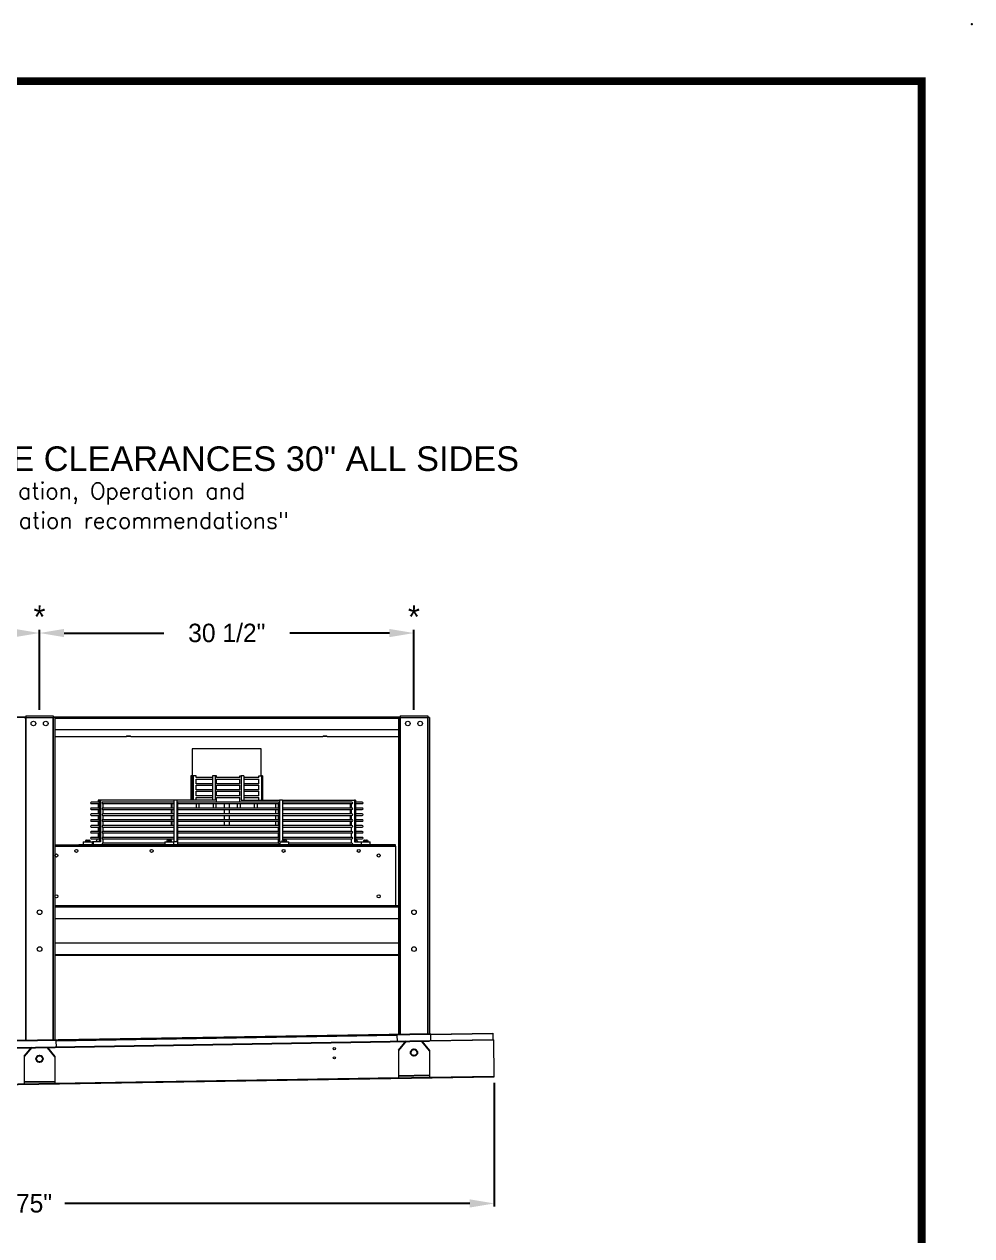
# Model space of a CAD drawing. Extents: x 6 to 271, y -23 to 146.
# Drawn here: x 193.9 to 271.1, y 47.7 to 146.4 of the extents above; entities that cross this region are included whole.
import ezdxf
from ezdxf.enums import TextEntityAlignment as Align

# ---------------------------------------------------------------- set-up
doc = ezdxf.new("R2010")
doc.units = 0
doc.header["$MEASUREMENT"] = 0
doc.layers.get('0').update_dxf_attribs({"linetype": 'CONTINUOUS'})
doc.layers.get('Defpoints').update_dxf_attribs({"linetype": 'CONTINUOUS'})
doc.styles.add('dimentions', font='ARIAL.TTF')
doc.styles.add('SIMPLEX', font='SIMPLEX')
doc.dimstyles.get("Standard").update_dxf_attribs({"dimtxt": 1.5, "dimasz": 2, "dimexe": 0.25, "dimexo": 0.5, "dimgap": 0.75, "dimtad": 0, "dimtih": 1, "dimtoh": 1, "dimdec": 4, "dimzin": 0, "dimdsep": 46, "dimlunit": 5, "dimtxsty": 'STANDARD', "dimcen": 0.125, "dimclrd": 1, "dimclre": 1, "dimclrt": 1, "dimadec": 0, "dimazin": 0, "dimtfac": 1, "dimtdec": 4, "dimtofl": 0, "dimtmove": 0, "dimatfit": 3, "dimfxl": 1, "dimfrac": 2, "dimtolj": 1, "dimtzin": 0, "dimarcsym": 0})

# ---------------------------------------------------------------- blocks, each defined once
blk = doc.blocks.new('*D20')
at = {"color": 7, "lineweight": -2}
for p, q in [((164.655, 90.563), (164.655, 97.054)), ((166.655, 96.804), (174.78, 96.804)), ((193.155, 96.804), (185.03, 96.804)), ((195.155, 90.563), (195.155, 97.054))]:
    blk.add_line(p, q, dxfattribs=at)
at = {"color": 7}
for points in [[(166.655, 97.137), (166.655, 96.471), (164.655, 96.804)], [(193.155, 97.137), (193.155, 96.471), (195.155, 96.804)]]:
    blk.add_solid(points, dxfattribs=at)
at = {"layer": 'Defpoints', "color": 0}
for p in [(195.155, 96.804), (164.655, 90.063), (195.155, 90.063)]:
    blk.add_point(p, dxfattribs=at)
at = {"color": 7, "insert": (179.905, 96.804), "char_height": 1.5, "attachment_point": 5}
blk.add_mtext('\\A1;30 1/2"', dxfattribs=at)
blk = doc.blocks.new('*D21')
at = {"color": 7, "lineweight": -2}
for p, q in [((195.155, 90.563), (195.155, 97.054)), ((197.155, 96.804), (205.28, 96.804)), ((223.655, 96.804), (215.53, 96.804)), ((225.655, 90.563), (225.655, 97.054))]:
    blk.add_line(p, q, dxfattribs=at)
at = {"color": 7}
for points in [[(197.155, 97.137), (197.155, 96.471), (195.155, 96.804)], [(223.655, 97.137), (223.655, 96.471), (225.655, 96.804)]]:
    blk.add_solid(points, dxfattribs=at)
at = {"layer": 'Defpoints', "color": 0}
for p in [(225.655, 96.804), (195.155, 90.063), (225.655, 90.063)]:
    blk.add_point(p, dxfattribs=at)
at = {"color": 7, "insert": (210.405, 96.804), "char_height": 1.5, "attachment_point": 5}
blk.add_mtext('\\A1;30 1/2"', dxfattribs=at)
blk = doc.blocks.new('*D22')
at = {"color": 7, "lineweight": -2}
for p, q in [((232.196, 60.169), (232.196, 50.098)), ((157.206, 58.94), (157.206, 50.098)), ((159.206, 50.348), (192.201, 50.348)), ((230.196, 50.348), (197.201, 50.348))]:
    blk.add_line(p, q, dxfattribs=at)
at = {"color": 7}
for points in [[(159.206, 50.681), (159.206, 50.015), (157.206, 50.348)], [(230.196, 50.681), (230.196, 50.015), (232.196, 50.348)]]:
    blk.add_solid(points, dxfattribs=at)
at = {"layer": 'Defpoints', "color": 0}
for p in [(232.196, 60.669), (157.206, 59.44), (157.206, 50.348)]:
    blk.add_point(p, dxfattribs=at)
at = {"color": 7, "insert": (194.701, 50.348), "char_height": 1.5, "attachment_point": 5}
blk.add_mtext('\\A1;75"', dxfattribs=at)

msp = doc.modelspace()

# ---------------------------------------------------------------- linework, layer by layer
at = {"color": 0, "linetype": 'Continuous', "lineweight": 15}
for p, q in [((165.76991, 89.97874), (194.04091, 89.97874)), ((193.90541, 89.92704), (194.03991, 89.92704)), ((194.03991, 89.92704), (194.03991, 63.60095)), ((194.04091, 89.92704), (194.03991, 89.92704)), ((194.04091, 90.06254), (194.04091, 89.92804)), ((194.04091, 90.06254), (196.26991, 90.06254)), ((194.04091, 89.92804), (196.26991, 89.92804)), ((194.04091, 89.92704), (194.04091, 89.92804)), ((194.04091, 89.92704), (196.26991, 89.92704)), ((194.04091, 63.60097), (194.04091, 89.92704)), ((196.26991, 90.06254), (196.26991, 89.92804)), ((196.26991, 89.97874), (224.54091, 89.97874)), ((196.26991, 89.92704), (196.26991, 89.92804)), ((196.27091, 89.92704), (196.26991, 89.92704)), ((196.26991, 63.63752), (196.26991, 89.92704)), ((196.40541, 89.92704), (196.27091, 89.92704)), ((196.27091, 89.92704), (196.27091, 63.63753)), ((196.40541, 89.92704), (196.40541, 63.63974)), ((196.40541, 89.87404), (224.40541, 89.87404)), ((224.40541, 89.92704), (224.40541, 64.09882)), ((224.40541, 89.92704), (224.53991, 89.92704)), ((224.53991, 89.92704), (224.53991, 64.10102)), ((224.54091, 89.92704), (224.53991, 89.92704)), ((224.54091, 90.06254), (224.54091, 89.92804)), ((224.54091, 90.06254), (226.76991, 90.06254)), ((224.54091, 89.92804), (226.76991, 89.92804)), ((224.54091, 89.92704), (224.54091, 89.92804)), ((224.54091, 89.92704), (226.76991, 89.92704)), ((224.54091, 64.10104), (224.54091, 89.92704)), ((226.76991, 90.06254), (226.76991, 89.92804)), ((226.76991, 89.92704), (226.76991, 89.92804)), ((226.77091, 89.92704), (226.76991, 89.92704)), ((226.76991, 64.13758), (226.76991, 89.92704)), ((226.90541, 89.92704), (226.77091, 89.92704)), ((226.77091, 89.92704), (226.77091, 64.1376)), ((226.90541, 89.92704), (226.90541, 64.1398)), ((196.40541, 88.94528), (224.40541, 88.94528)), ((196.40541, 88.38321), (202.21791, 88.38321)), ((202.59291, 88.38321), (218.21791, 88.38321)), ((218.59291, 88.38321), (224.40541, 88.38321)), ((211.4817, 87.37354), (207.59291, 87.37354)), ((213.21791, 87.37354), (211.4817, 87.37354)), ((207.48819, 85.18254), (207.48819, 83.18754)), ((207.58157, 85.18254), (207.48819, 85.18254)), ((207.67494, 85.18254), (207.58157, 85.18254)), ((207.58157, 85.18254), (207.58157, 83.18754)), ((207.67494, 85.18254), (207.67494, 83.18754)), ((207.90037, 85.18254), (207.67494, 85.18254)), ((207.90037, 85.03171), (207.90037, 85.18254)), ((209.23573, 85.03265), (207.90037, 85.03265)), ((207.90037, 84.53171), (207.90037, 84.91359)), ((207.90037, 84.91265), (209.23573, 84.91265)), ((209.46116, 85.18254), (209.23573, 85.18254)), ((209.23573, 85.18254), (209.23573, 83.18754)), ((209.46116, 85.18254), (209.46116, 83.18754)), ((209.55454, 85.18254), (209.46116, 85.18254)), ((209.55454, 85.03171), (209.55454, 85.18254)), ((211.4817, 85.03265), (209.55454, 85.03265)), ((209.55454, 84.53171), (209.55454, 84.91359)), ((209.55454, 84.91265), (211.4817, 84.91265)), ((211.4817, 85.03265), (211.4817, 85.18254)), ((211.4817, 85.18254), (211.57508, 85.18254)), ((211.4817, 84.53265), (211.4817, 84.91265)), ((211.57508, 85.18254), (211.57508, 83.18754)), ((211.8005, 85.18254), (211.57508, 85.18254)), ((211.8005, 85.18254), (211.8005, 83.18754)), ((213.00382, 85.03265), (211.8005, 85.03265)), ((211.8005, 84.91265), (213.00382, 84.91265)), ((213.00382, 85.03265), (213.00382, 85.18254)), ((213.00382, 85.18254), (213.22924, 85.18254)), ((213.00382, 84.53265), (213.00382, 84.91265)), ((213.22924, 85.18254), (213.22924, 83.18754)), ((213.32262, 85.18254), (213.22924, 85.18254)), ((213.32262, 85.18254), (213.32262, 83.18754)), ((209.23573, 84.53265), (207.90037, 84.53265)), ((207.90037, 84.03171), (207.90037, 84.41359)), ((207.90037, 84.41265), (209.23573, 84.41265)), ((209.23573, 84.03265), (207.90037, 84.03265)), ((207.90037, 83.53171), (207.90037, 83.91359)), ((207.90037, 83.91265), (209.23573, 83.91265)), ((211.4817, 84.53265), (209.55454, 84.53265)), ((209.55454, 84.03171), (209.55454, 84.41359)), ((209.55454, 84.41265), (211.4817, 84.41265)), ((211.4817, 84.03265), (209.55454, 84.03265)), ((209.55454, 83.53171), (209.55454, 83.91359)), ((209.55454, 83.91265), (211.4817, 83.91265)), ((211.4817, 84.03265), (211.4817, 84.41265)), ((211.4817, 83.53265), (211.4817, 83.91265)), ((213.00382, 84.53265), (211.8005, 84.53265)), ((211.8005, 84.41265), (213.00382, 84.41265)), ((213.00382, 84.03265), (211.8005, 84.03265)), ((211.8005, 83.91265), (213.00382, 83.91265)), ((213.00382, 84.03265), (213.00382, 84.41265)), ((213.00382, 83.53265), (213.00382, 83.91265)), ((200.01176, 83.03265), (199.36529, 83.03265)), ((199.36529, 82.91265), (200.01176, 82.91265)), ((199.91839, 83.18754), (199.91839, 83.03265)), ((200.01176, 83.18754), (199.91839, 83.18754)), ((199.91839, 82.91265), (199.91839, 82.55399)), ((200.10514, 83.18754), (200.01176, 83.18754)), ((200.01176, 83.18754), (200.01176, 79.80654)), ((200.10514, 83.18754), (200.10514, 79.80654)), ((206.10022, 83.18754), (200.10514, 83.18754)), ((200.30154, 82.91265), (206.10022, 82.91265)), ((206.10022, 83.03265), (200.3016, 83.03265)), ((200.33056, 82.55399), (200.33056, 82.91265)), ((205.87479, 82.91265), (205.87479, 82.55399)), ((205.96817, 82.55399), (205.96817, 82.91265)), ((206.32564, 83.18754), (206.10022, 83.18754)), ((206.10022, 83.18754), (206.10022, 79.80654)), ((206.32564, 83.18754), (206.32564, 79.80654)), ((209.46116, 83.18754), (206.32564, 83.18754)), ((206.40699, 82.91265), (214.63028, 82.91265)), ((214.63028, 83.03265), (206.40713, 83.03265)), ((206.41902, 82.55399), (206.41902, 82.91265)), ((209.23573, 83.53265), (207.90037, 83.53265)), ((207.90037, 83.18754), (207.90037, 83.41359)), ((207.90037, 83.41265), (209.23573, 83.41265)), ((211.4817, 83.53265), (209.55454, 83.53265)), ((209.55454, 83.03265), (209.55454, 83.41359)), ((209.55454, 83.41265), (211.4817, 83.41265)), ((211.4817, 83.03265), (211.4817, 83.41265)), ((211.57508, 83.18754), (214.71059, 83.18754)), ((213.00382, 83.53265), (211.8005, 83.53265)), ((211.8005, 83.41265), (213.00382, 83.41265)), ((213.00382, 83.18754), (213.00382, 83.41265)), ((214.39179, 82.55399), (214.39179, 82.91265)), ((214.61722, 82.55399), (214.61722, 82.91265)), ((214.71059, 83.18754), (214.71059, 79.80654)), ((214.93602, 83.18754), (214.71059, 83.18754)), ((214.93602, 83.18754), (214.93602, 79.91463)), ((214.93602, 83.18754), (220.79905, 83.18754)), ((220.60514, 83.03265), (214.93602, 83.03265)), ((214.93602, 82.91265), (220.60514, 82.91265)), ((220.48025, 82.55399), (220.48025, 82.91265)), ((220.57362, 82.55399), (220.57362, 82.91265)), ((220.79905, 83.18754), (220.79905, 79.80654)), ((220.89243, 83.18754), (220.79905, 83.18754)), ((220.89243, 83.18754), (220.89243, 79.80654)), ((221.44552, 83.03265), (220.89243, 83.03265)), ((220.89243, 82.91265), (221.44552, 82.91265)), ((200.01176, 82.55399), (199.36529, 82.55399)), ((199.36529, 82.43399), (200.01176, 82.43399)), ((200.01176, 82.07532), (199.36529, 82.07532)), ((199.36529, 81.95532), (200.01176, 81.95532)), ((199.91839, 82.43399), (199.91839, 82.07532)), ((199.91839, 81.95532), (199.91839, 81.59665)), ((200.30154, 82.43399), (206.10022, 82.43399)), ((200.30154, 81.95532), (206.10022, 81.95532)), ((206.10022, 82.55399), (200.3016, 82.55399)), ((206.10022, 82.07532), (200.30161, 82.07532)), ((200.33056, 82.07532), (200.33056, 82.43399)), ((200.33056, 81.59665), (200.33056, 81.95532)), ((205.87479, 82.43399), (205.87479, 82.07532)), ((205.87479, 81.95532), (205.87479, 81.59665)), ((205.96817, 82.07532), (205.96817, 82.43399)), ((205.96817, 81.59665), (205.96817, 81.95532)), ((206.40699, 82.43399), (214.63028, 82.43399)), ((206.40699, 81.95532), (214.63028, 81.95532)), ((214.63028, 82.55399), (206.40713, 82.55399)), ((214.63028, 82.07532), (206.40713, 82.07532)), ((206.41902, 82.07532), (206.41902, 82.43399)), ((206.41902, 81.59665), (206.41902, 81.95532)), ((214.39179, 82.07532), (214.39179, 82.43399)), ((214.39179, 81.59665), (214.39179, 81.95532)), ((214.61722, 82.07532), (214.61722, 82.43399)), ((214.61722, 81.59665), (214.61722, 81.95532)), ((220.60514, 82.55399), (214.93602, 82.55399)), ((214.93602, 82.43399), (220.60514, 82.43399)), ((220.60514, 82.07532), (214.93602, 82.07532)), ((214.93602, 81.95532), (220.60514, 81.95532)), ((220.48025, 82.07532), (220.48025, 82.43399)), ((220.48025, 81.59665), (220.48025, 81.95532)), ((220.57362, 82.07532), (220.57362, 82.43399)), ((220.57362, 81.59665), (220.57362, 81.95532)), ((221.44552, 82.55399), (220.89243, 82.55399)), ((220.89243, 82.43399), (221.44552, 82.43399)), ((221.44552, 82.07532), (220.89243, 82.07532)), ((220.89243, 81.95532), (221.44552, 81.95532)), ((200.01176, 81.59665), (199.36529, 81.59665)), ((199.36529, 81.47665), (200.01176, 81.47665)), ((200.01176, 81.11799), (199.36529, 81.11799)), ((199.36529, 80.99799), (200.01176, 80.99799)), ((199.91839, 81.47665), (199.91839, 81.11799)), ((199.91839, 80.99799), (199.91839, 80.63932)), ((200.30154, 81.47665), (206.10022, 81.47665)), ((200.30154, 80.99799), (206.10022, 80.99799)), ((206.10022, 81.59665), (200.30161, 81.59665)), ((206.10022, 81.11799), (200.30161, 81.11799)), ((200.33056, 81.11799), (200.33056, 81.47665)), ((200.33056, 80.63932), (200.33056, 80.99799)), ((205.87479, 81.47665), (205.87479, 81.11799)), ((205.96817, 81.11799), (205.96817, 81.47665)), ((206.40699, 81.47665), (214.63028, 81.47665)), ((206.40699, 80.99799), (214.63028, 80.99799)), ((214.63028, 81.59665), (206.40713, 81.59665)), ((214.63028, 81.11799), (206.40713, 81.11799)), ((206.41902, 81.11799), (206.41902, 81.47665)), ((206.41902, 80.63932), (206.41902, 80.99799)), ((214.39179, 81.11799), (214.39179, 81.47665)), ((214.61722, 81.11799), (214.61722, 81.47665)), ((214.61722, 80.63932), (214.61722, 80.99799)), ((220.60514, 81.59665), (214.93602, 81.59665)), ((214.93602, 81.47665), (220.60514, 81.47665)), ((220.60514, 81.11799), (214.93602, 81.11799)), ((214.93602, 80.99799), (220.60514, 80.99799)), ((220.48025, 81.11799), (220.48025, 81.47665)), ((220.57362, 81.11799), (220.57362, 81.47665)), ((220.57362, 80.63932), (220.57362, 80.99799)), ((221.44552, 81.59665), (220.89243, 81.59665)), ((220.89243, 81.47665), (221.44552, 81.47665)), ((221.44552, 81.11799), (220.89243, 81.11799)), ((220.89243, 80.99799), (221.44552, 80.99799)), ((198.99313, 79.93154), (198.99328, 79.93154)), ((198.99601, 79.93154), (198.99328, 79.93154)), ((198.99601, 79.93154), (199.00652, 79.93154)), ((199.0172, 79.93154), (199.00652, 79.93154)), ((199.0172, 79.93154), (199.09324, 79.93154)), ((199.10479, 79.93154), (199.09324, 79.93154)), ((199.11107, 79.93154), (199.10479, 79.93154)), ((199.11107, 79.93154), (199.13644, 79.93154)), ((199.15098, 79.93154), (199.13644, 79.93154)), ((199.15098, 79.93154), (199.18263, 79.93154)), ((200.01176, 80.63932), (199.36529, 80.63932)), ((199.36529, 80.51932), (200.01176, 80.51932)), ((200.01176, 80.16066), (199.36529, 80.16066)), ((199.36529, 80.04066), (200.01176, 80.04066)), ((199.91839, 80.51932), (199.91839, 80.16066)), ((200.30154, 80.51932), (206.10022, 80.51932)), ((200.30154, 80.04066), (206.10022, 80.04066)), ((206.10022, 80.63932), (200.3016, 80.63932)), ((206.10022, 80.16066), (200.3016, 80.16066)), ((200.33056, 80.16066), (200.33056, 80.51932)), ((200.33056, 79.68199), (200.33056, 80.04066)), ((205.62278, 79.93154), (205.65443, 79.93154)), ((205.66897, 79.93154), (205.65443, 79.93154)), ((205.66897, 79.93154), (205.69434, 79.93154)), ((205.70062, 79.93154), (205.69434, 79.93154)), ((205.71217, 79.93154), (205.70062, 79.93154)), ((205.71217, 79.93154), (205.78821, 79.93154)), ((205.79889, 79.93154), (205.78821, 79.93154)), ((205.79889, 79.93154), (205.8094, 79.93154)), ((205.81213, 79.93154), (205.8094, 79.93154)), ((205.81213, 79.93154), (205.81228, 79.93154)), ((206.40699, 80.51932), (214.63028, 80.51932)), ((206.40699, 80.04066), (214.63028, 80.04066)), ((214.63028, 80.63932), (206.40713, 80.63932)), ((214.63028, 80.16066), (206.40713, 80.16066)), ((206.41902, 80.16066), (206.41902, 80.51932)), ((206.41902, 79.68199), (206.41902, 80.04066)), ((214.61722, 80.16066), (214.61722, 80.51932)), ((214.61722, 79.68199), (214.61722, 80.04066)), ((220.60514, 80.63932), (214.93602, 80.63932)), ((214.93602, 80.51932), (220.60514, 80.51932)), ((220.60514, 80.16066), (214.93602, 80.16066)), ((214.93602, 80.04066), (220.60514, 80.04066)), ((214.99853, 79.93154), (214.99868, 79.93154)), ((215.00141, 79.93154), (214.99868, 79.93154)), ((215.00141, 79.93154), (215.01192, 79.93154)), ((215.0226, 79.93154), (215.01192, 79.93154)), ((215.0226, 79.93154), (215.09864, 79.93154)), ((215.11019, 79.93154), (215.09864, 79.93154)), ((215.11647, 79.93154), (215.11019, 79.93154)), ((215.11647, 79.93154), (215.14184, 79.93154)), ((215.15638, 79.93154), (215.14184, 79.93154)), ((215.15638, 79.93154), (215.18803, 79.93154)), ((220.57362, 80.16066), (220.57362, 80.51932)), ((220.57362, 79.68199), (220.57362, 80.04066)), ((221.44552, 80.63932), (220.89243, 80.63932)), ((220.89243, 80.51932), (221.44552, 80.51932)), ((221.44552, 80.16066), (220.89243, 80.16066)), ((220.89243, 80.04066), (221.44552, 80.04066)), ((221.62818, 79.93154), (221.65983, 79.93154)), ((221.67437, 79.93154), (221.65983, 79.93154)), ((221.67437, 79.93154), (221.69974, 79.93154)), ((221.70602, 79.93154), (221.69974, 79.93154)), ((221.71757, 79.93154), (221.70602, 79.93154)), ((221.71757, 79.93154), (221.79361, 79.93154)), ((221.80429, 79.93154), (221.79361, 79.93154)), ((221.80429, 79.93154), (221.8148, 79.93154)), ((221.81753, 79.93154), (221.8148, 79.93154)), ((221.81753, 79.93154), (221.81768, 79.93154)), ((196.40541, 79.56254), (198.35441, 79.56254)), ((196.40541, 79.51154), (198.35441, 79.51154)), ((196.40541, 79.43754), (224.15541, 79.43754)), ((198.35441, 79.56254), (198.35441, 79.51154)), ((198.35441, 79.51154), (198.35441, 79.43754)), ((198.35541, 79.51154), (198.35541, 79.43754)), ((198.40541, 79.51154), (198.35541, 79.51154)), ((198.40541, 79.51374), (198.40541, 79.43754)), ((198.45321, 79.51374), (198.40541, 79.51374)), ((198.45321, 79.51374), (198.45321, 79.43754)), ((222.35661, 79.56254), (198.45421, 79.56254)), ((198.45421, 79.56254), (198.45421, 79.51374)), ((222.35661, 79.51374), (198.45421, 79.51374)), ((198.45421, 79.51374), (198.45421, 79.43754)), ((198.71888, 79.80654), (198.74697, 79.80654)), ((198.74697, 79.80654), (199.45688, 79.80654)), ((199.30663, 79.80754), (198.86913, 79.80754)), ((199.52217, 79.80654), (199.45688, 79.80654)), ((199.52217, 79.80654), (199.52217, 79.56254)), ((200.10514, 79.80654), (199.52217, 79.80654)), ((205.34853, 79.68199), (200.30161, 79.68199)), ((205.34853, 79.80654), (205.37662, 79.80654)), ((205.37662, 79.80654), (206.08653, 79.80654)), ((205.93628, 79.80754), (205.49878, 79.80754)), ((206.32564, 79.80654), (206.08653, 79.80654)), ((214.63028, 79.68199), (206.40713, 79.68199)), ((214.71059, 79.80654), (214.72428, 79.80654)), ((214.72428, 79.80654), (214.75237, 79.80654)), ((214.75237, 79.80654), (215.46228, 79.80654)), ((214.89118, 79.80754), (214.87453, 79.80754)), ((215.31203, 79.80754), (214.89118, 79.80754)), ((220.60514, 79.68199), (215.46228, 79.68199)), ((220.79905, 79.80654), (221.35393, 79.80654)), ((221.35393, 79.80654), (221.38202, 79.80654)), ((221.38202, 79.80654), (222.09193, 79.80654)), ((221.63922, 79.80754), (221.50418, 79.80754)), ((221.94168, 79.80754), (221.63922, 79.80754)), ((222.35661, 79.56254), (222.35661, 79.51374)), ((222.35661, 79.51374), (222.35661, 79.43754)), ((222.35761, 79.51374), (222.40541, 79.51374)), ((222.35761, 79.43754), (222.35761, 79.51374)), ((222.40541, 79.43754), (222.40541, 79.51374)), ((222.45541, 79.51154), (222.40541, 79.51154)), ((222.45541, 79.51154), (222.45541, 79.43754)), ((222.45641, 79.51154), (222.45641, 79.56254)), ((224.10441, 79.56254), (222.45641, 79.56254)), ((222.45641, 79.43754), (222.45641, 79.51154)), ((224.10341, 79.51154), (222.45641, 79.51154)), ((224.10341, 79.51154), (224.02941, 79.43754)), ((224.03141, 79.43754), (224.10441, 79.51054)), ((224.10441, 79.51254), (224.10441, 79.56254)), ((224.10441, 79.51054), (224.10441, 79.43754)), ((224.15541, 79.51154), (224.10541, 79.51154)), ((224.15541, 79.43754), (224.15541, 79.51154)), ((224.15541, 79.43754), (224.15541, 74.61354)), ((196.40541, 74.61354), (224.15541, 74.61354)), ((196.40541, 74.61254), (224.15541, 74.61254)), ((196.40541, 74.56254), (224.40541, 74.56254)), ((196.40541, 74.49904), (224.40541, 74.49904)), ((224.15541, 74.61354), (224.15541, 74.61254)), ((224.15541, 74.61254), (224.15541, 74.56254)), ((224.15641, 74.61254), (224.15641, 74.56254)), ((224.15641, 74.61254), (224.40541, 74.61254)), ((196.40541, 73.56254), (224.40541, 73.56254)), ((196.40541, 71.56254), (224.40541, 71.56254)), ((196.40541, 70.62604), (224.40541, 70.62604)), ((196.40541, 70.56254), (224.40541, 70.56254)), ((227.0129, 64.14157), (232.07472, 64.22456)), ((227.0129, 64.14157), (227.01362, 64.09738)), ((227.01362, 64.09738), (232.07544, 64.18037)), ((232.07472, 64.22456), (232.07544, 64.18037)), ((232.07544, 64.18037), (232.08383, 63.66871)), ((196.40541, 63.08303), (224.40541, 63.54211)), ((196.517, 63.64157), (224.26327, 64.09649)), ((196.517, 63.64157), (196.51772, 63.59738)), ((196.51772, 63.59738), (224.26399, 64.0523)), ((196.52611, 63.08572), (196.51772, 63.59738)), ((224.27238, 63.54063), (196.52611, 63.08572)), ((224.26399, 64.0523), (224.26327, 64.09649)), ((224.26399, 64.0523), (224.27238, 63.54063)), ((226.90541, 63.5831), (232.14633, 63.66903)), ((227.02201, 63.58572), (227.01362, 64.09738)), ((232.08383, 63.66871), (227.02201, 63.58572)), ((232.19468, 60.72042), (232.14633, 63.66903)), ((193.90541, 62.3063), (193.90541, 60.09264)), ((196.40541, 62.3063), (196.40541, 60.13363)), ((224.40541, 62.80637), (224.40541, 60.59271)), ((226.90541, 62.80637), (226.90541, 60.6337)), ((157.20476, 59.49091), (232.19468, 60.72042)), ((157.25659, 59.44076), (232.19552, 60.66943)), ((196.40541, 60.13363), (224.40541, 60.59271)), ((196.40541, 60.08263), (224.40541, 60.54171)), ((226.90541, 60.6337), (232.19468, 60.72042)), ((226.90541, 60.58269), (232.14452, 60.66859)), ((232.14452, 60.66859), (232.19552, 60.66943))]:
    msp.add_line(p, q, dxfattribs=at)
at = {"color": 0}
for p, q in [((227.0129, 64.14157), (163.27147, 63.09649)), ((163.28059, 62.53993), (226.90541, 63.5831)), ((225.01595, 63.55212), (224.40541, 62.80637)), ((226.29486, 63.55212), (226.90541, 62.80637)), ((194.51595, 63.05205), (193.90541, 62.3063)), ((195.79486, 63.05205), (196.40541, 62.3063)), ((196.40541, 60.25863), (193.90541, 60.21764)), ((226.90541, 60.7587), (224.40541, 60.71771)), ((224.40541, 60.59271), (224.40541, 60.54171)), ((193.90541, 60.09264), (193.90541, 60.04164))]:
    msp.add_line(p, q, dxfattribs=at)
at = {"color": 0, "const_width": 0.63999}
msp.add_lwpolyline([(11.00839, -18.24898), (267.00583, -18.24898), (267.00583, 141.74942), (11.00839, 141.74942), (11.00839, -18.24898)], dxfattribs=at)
at = {"color": 0, "linetype": 'Continuous', "lineweight": 15, "flags": 128}
for points in [[(202.21791, 88.38321), (202.2255, 88.38926), (202.24767, 88.39483), (202.28262, 88.39945), (202.32752, 88.40276), (202.37872, 88.40448), (202.43209, 88.40448), (202.4833, 88.40276), (202.52819, 88.39945), (202.56314, 88.39483), (202.58531, 88.38926), (202.59291, 88.38321)], [(202.59291, 88.38321), (202.58524, 88.38926), (202.56304, 88.39481), (202.52809, 88.39943), (202.48322, 88.40273), (202.43206, 88.40445), (202.37875, 88.40445), (202.32759, 88.40273), (202.28272, 88.39943), (202.24777, 88.39481), (202.22557, 88.38926), (202.21791, 88.38321)], [(218.21791, 88.38321), (218.2255, 88.38926), (218.24767, 88.39483), (218.28262, 88.39945), (218.32752, 88.40276), (218.37872, 88.40448), (218.43209, 88.40448), (218.4833, 88.40276), (218.52819, 88.39945), (218.56314, 88.39483), (218.58531, 88.38926), (218.59291, 88.38321)], [(218.59291, 88.38321), (218.58524, 88.38926), (218.56304, 88.39481), (218.52809, 88.39943), (218.48322, 88.40273), (218.43206, 88.40445), (218.37875, 88.40445), (218.32759, 88.40273), (218.28272, 88.39943), (218.24777, 88.39481), (218.22557, 88.38926), (218.21791, 88.38321)], [(214.63028, 83.03265), (214.63033, 83.03265), (214.63961, 83.02747), (214.64729, 83.01295), (214.65207, 82.99155), (214.65313, 82.96692), (214.6503, 82.94327), (214.64405, 82.92464), (214.63545, 82.91419), (214.63028, 82.91265)], [(214.63028, 82.55399), (214.63453, 82.55295), (214.64289, 82.54411), (214.64931, 82.52753), (214.65279, 82.50578), (214.65279, 82.4822), (214.64931, 82.46044), (214.64289, 82.44386), (214.63453, 82.43502), (214.63028, 82.43399)], [(214.63028, 82.07532), (214.63453, 82.07428), (214.64289, 82.06545), (214.64931, 82.04887), (214.65279, 82.02711), (214.65279, 82.00353), (214.64931, 81.98177), (214.64289, 81.96519), (214.63453, 81.95636), (214.63028, 81.95532)], [(214.63028, 81.59665), (214.63453, 81.59562), (214.64289, 81.58678), (214.64931, 81.5702), (214.65279, 81.54844), (214.65279, 81.52486), (214.64931, 81.50311), (214.64289, 81.48653), (214.63453, 81.47769), (214.63028, 81.47665)], [(214.63028, 81.11799), (214.63453, 81.11695), (214.64289, 81.10811), (214.64931, 81.09154), (214.65279, 81.06978), (214.65279, 81.0462), (214.64931, 81.02444), (214.64289, 81.00786), (214.63453, 80.99903), (214.63028, 80.99799)], [(200.01176, 80.30545), (199.97321, 80.18921), (199.96124, 80.16066)], [(214.63028, 80.63932), (214.63453, 80.63828), (214.64289, 80.62945), (214.64931, 80.61287), (214.65279, 80.59111), (214.65279, 80.56753), (214.64931, 80.54577), (214.64289, 80.5292), (214.63453, 80.52036), (214.63028, 80.51932)], [(214.63028, 80.16066), (214.63453, 80.15962), (214.64289, 80.15078), (214.64931, 80.13421), (214.65279, 80.11245), (214.65279, 80.08887), (214.64931, 80.06711), (214.64289, 80.05053), (214.63453, 80.0417), (214.63028, 80.04066)], [(214.63028, 79.68199), (214.63479, 79.68082), (214.64322, 79.67154), (214.6496, 79.65439), (214.65291, 79.63209), (214.65262, 79.60819), (214.65122, 79.59741)], [(196.52611, 63.08572), (196.52611, 63.08564), (196.52611, 63.08556), (196.52612, 63.08548), (196.52612, 63.08539), (196.52612, 63.0853), (196.52612, 63.0852), (196.52612, 63.08511), (196.52612, 63.08501)], [(232.19552, 60.66943), (232.1955, 60.67041), (232.19545, 60.67331), (232.19538, 60.67802), (232.19527, 60.68436), (232.19515, 60.69209), (232.195, 60.70091), (232.19484, 60.71047), (232.19468, 60.72042)]]:
    msp.add_lwpolyline(points, dxfattribs=at)
at = {"color": 0, "linetype": 'Continuous', "lineweight": 15}
for centre, radius in [((194.65541, 89.43754), 0.1875), ((195.65541, 89.43754), 0.1875), ((225.15541, 89.43754), 0.1875), ((226.15541, 89.43754), 0.1875), ((198.15541, 79.06254), 0.125), ((204.28041, 79.06254), 0.125), ((215.03041, 79.06254), 0.125), ((221.15541, 79.06254), 0.125), ((196.53041, 78.68754), 0.125), ((222.78041, 78.68754), 0.125), ((196.53041, 75.36354), 0.125), ((222.78041, 75.36354), 0.125), ((195.15541, 74.06254), 0.1875), ((225.65541, 74.06254), 0.1875), ((195.15541, 71.06254), 0.1875), ((225.65541, 71.06254), 0.1875), ((219.15628, 62.95598), 0.09375), ((219.16857, 62.20608), 0.09375)]:
    msp.add_circle(centre, radius, dxfattribs=at)
at = {"color": 0}
for centre in [(195.15541, 62.13062), (225.65541, 62.63069)]:
    msp.add_circle(centre, 0.26853, dxfattribs=at)
at = {"color": 0, "linetype": 'Continuous', "lineweight": 15}
for centre, radius, start, end in [((207.59291, 84.97265), 0.06, 100.8922831, 259.1077169), ((207.59291, 84.47265), 0.06, 100.8922831, 259.1077169), ((207.59291, 83.97265), 0.06, 100.8922831, 259.1077169), ((199.36529, 82.97265), 0.06, 90, 270), ((207.59291, 83.47265), 0.06, 100.8922831, 259.1077169), ((220.60197, 82.97265), 0.06008, 273.0272303, 86.9727697), ((221.44552, 82.97265), 0.06, 270, 90), ((199.36529, 82.49399), 0.06, 90, 270), ((199.36529, 82.01532), 0.06, 90, 270), ((220.60185, 82.49399), 0.06009, 273.1453971, 86.8546029), ((220.60185, 82.01532), 0.06009, 273.143836, 86.856164), ((221.44552, 82.49399), 0.06, 270, 90), ((221.44552, 82.01532), 0.06, 270, 90), ((199.36529, 81.53665), 0.06, 90, 270), ((199.36529, 81.05799), 0.06, 90, 270), ((220.60185, 81.53665), 0.06009, 273.1453971, 86.8546029), ((220.60185, 81.05799), 0.06009, 273.143836, 86.856164), ((221.44552, 81.53665), 0.06, 270, 90), ((221.44552, 81.05799), 0.06, 270, 90), ((198.99313, 79.80754), 0.124, 90, 180), ((199.18263, 79.80754), 0.124, 0, 90), ((199.36529, 80.57932), 0.06, 90, 270), ((199.36529, 80.10066), 0.06, 90, 270), ((199.04511, 80.56154), 1, 310.9746302, 328.6087893), ((205.62278, 79.80754), 0.124, 90, 180), ((205.81228, 79.80754), 0.124, 0, 90), ((214.99853, 79.80754), 0.124, 90, 180), ((215.18803, 79.80754), 0.124, 0, 90), ((220.60185, 80.57932), 0.06009, 273.1453971, 86.8546029), ((220.60185, 80.10066), 0.06009, 273.1453971, 86.8546029), ((221.76571, 80.56154), 1, 211.3912107, 229.0253698), ((221.44552, 80.57932), 0.06, 270, 90), ((221.44552, 80.10066), 0.06, 270, 90), ((221.62818, 79.80754), 0.124, 90, 180), ((221.81768, 79.80754), 0.124, 0, 90), ((198.35441, 79.51154), 0.051, 0, 90), ((198.35441, 79.51154), 0.001, 0, 90), ((198.45421, 79.51374), 0.0488, 90, 180), ((198.45421, 79.51374), 0.001, 90, 180), ((220.60166, 79.6225), 0.05959, 335.1033449, 86.6444624), ((222.35661, 79.51374), 0.0488, 360, 90), ((222.35661, 79.51374), 0.001, 0, 90), ((222.45641, 79.51154), 0.051, 90, 180), ((222.45641, 79.51154), 0.001, 90, 180), ((224.10441, 79.51154), 0.051, 0, 90), ((224.10441, 79.51154), 0.001, 0, 90), ((224.15641, 74.61354), 0.001, 180, 270), ((224.39839, 63.54237), 0.12602, 180.7901507, 181.1116093), ((227.14812, 63.58746), 0.12612, 180.7902753, 181.1114847), ((232.17968, 63.66995), 0.09586, 180.7395844, 181.1621756)]:
    msp.add_arc(centre, radius, start, end, dxfattribs=at)
for points in [[(194.04091, 89.93754), (165.76991, 89.93754)], [(224.54091, 89.93754), (196.26991, 89.93754)], [(196.40541, 88.38279), (202.21791, 88.38279)], [(202.59291, 88.38279), (218.21791, 88.38279)], [(218.59291, 88.38279), (224.40541, 88.38279)], [(207.59291, 87.37354), (207.59291, 85.18254)], [(213.21791, 85.18254), (213.21791, 87.37354)], [(207.91527, 82.91265), (207.91527, 82.55399)], [(208.16527, 82.55399), (208.16527, 82.91265)], [(209.30074, 82.91265), (209.30074, 82.55399)], [(209.55074, 82.55399), (209.55074, 82.91265)], [(210.17891, 82.91265), (210.17891, 82.55399)], [(210.63191, 82.55399), (210.63191, 82.91265)], [(211.26008, 82.91265), (211.26008, 82.55399)], [(211.51008, 82.55399), (211.51008, 82.91265)], [(212.64554, 82.91265), (212.64554, 82.55399)], [(212.89554, 82.55399), (212.89554, 82.91265)], [(210.17891, 82.43399), (210.17891, 82.07532)], [(210.17891, 81.95532), (210.17891, 81.59665)], [(210.63191, 82.07532), (210.63191, 82.43399)], [(210.63191, 81.59665), (210.63191, 81.95532)], [(210.17891, 81.47665), (210.17891, 81.11799)], [(210.63191, 81.11799), (210.63191, 81.47665)], [(198.99328, 79.93154), (198.98931, 79.93147)], [(198.98931, 79.93147), (198.99601, 79.93154)], [(199.00652, 79.93154), (199.01323, 79.93147)], [(199.01323, 79.93147), (199.0172, 79.93154)], [(199.09324, 79.93154), (199.09489, 79.93147)], [(199.09489, 79.93147), (199.11107, 79.93154)], [(199.13644, 79.93154), (199.15263, 79.93147)], [(199.15263, 79.93147), (199.15098, 79.93154)], [(205.65443, 79.93154), (205.65279, 79.93147)], [(205.65279, 79.93147), (205.66897, 79.93154)], [(205.69434, 79.93154), (205.71053, 79.93147)], [(205.71053, 79.93147), (205.71217, 79.93154)], [(205.78821, 79.93154), (205.79219, 79.93147)], [(205.79219, 79.93147), (205.79889, 79.93154)], [(205.8094, 79.93154), (205.81611, 79.93147)], [(205.81611, 79.93147), (205.81213, 79.93154)], [(214.99868, 79.93154), (214.99471, 79.93147)], [(214.99471, 79.93147), (215.00141, 79.93154)], [(215.01192, 79.93154), (215.01862, 79.93147)], [(215.01862, 79.93147), (215.0226, 79.93154)], [(215.09864, 79.93154), (215.10028, 79.93147)], [(215.10028, 79.93147), (215.11647, 79.93154)], [(215.14184, 79.93154), (215.15803, 79.93147)], [(215.15803, 79.93147), (215.15638, 79.93154)], [(221.65983, 79.93154), (221.65818, 79.93147)], [(221.65818, 79.93147), (221.67437, 79.93154)], [(221.69974, 79.93154), (221.71593, 79.93147)], [(221.71593, 79.93147), (221.71757, 79.93154)], [(221.79361, 79.93154), (221.79758, 79.93147)], [(221.79758, 79.93147), (221.80429, 79.93154)], [(221.8148, 79.93154), (221.8215, 79.93147)], [(221.8215, 79.93147), (221.81753, 79.93154)], [(198.71888, 79.80654), (198.71888, 79.56254)], [(198.86913, 79.80754), (198.86913, 79.80654)], [(199.30663, 79.80654), (199.30663, 79.80754)], [(199.45688, 79.56254), (199.45688, 79.80654)], [(205.34853, 79.80654), (205.34853, 79.56254)], [(205.49878, 79.80754), (205.49878, 79.80654)], [(205.93628, 79.80654), (205.93628, 79.80754)], [(206.08653, 79.56254), (206.08653, 79.80654)], [(214.72428, 79.80654), (214.72428, 79.56254)], [(214.87453, 79.80754), (214.87453, 79.80654)], [(215.31203, 79.80654), (215.31203, 79.80754)], [(215.46228, 79.56254), (215.46228, 79.80654)], [(221.35393, 79.80654), (221.35393, 79.56254)], [(221.50418, 79.80754), (221.50418, 79.80654)], [(221.94168, 79.80654), (221.94168, 79.80754)], [(222.09193, 79.56254), (222.09193, 79.80654)]]:
    msp.add_open_spline(points, degree=1, dxfattribs=at)
for points, knots in [([(202.21791, 88.38321), (202.21791, 88.38321), (202.21791, 88.38321), (202.21791, 88.38321), (202.21791, 88.38321), (202.21791, 88.38321), (202.21791, 88.38321)], [0, 0, 0, 0, 1, 1, 1, 1.00000059, 1.00000059, 1.00000059, 1.00000059]), ([(200.30758, 83.03144), (200.30439, 83.03198), (200.29503, 83.03355), (200.27945, 83.02873), (200.2635, 83.01793), (200.25181, 83.00168), (200.24573, 82.98225), (200.24594, 82.96171), (200.25241, 82.94244), (200.26444, 82.92645), (200.2806, 82.91617), (200.29478, 82.91175), (200.30262, 82.91311), (200.30432, 82.91341)], [0, 0, 0, 0, 0.05278332, 0.15493426, 0.25708287, 0.35921341, 0.46132548, 0.56340954, 0.66548829, 0.76757847, 0.86968456, 0.97181684, 1, 1, 1, 1]), ([(206.40956, 83.0319), (206.40924, 83.03212), (206.40644, 83.03404), (206.4008, 83.03123), (206.39371, 83.02309), (206.38807, 83.00861), (206.38458, 82.99026), (206.38361, 82.96987), (206.38528, 82.94983), (206.3894, 82.93227), (206.3955, 82.91959), (206.40177, 82.91289), (206.40575, 82.91334), (206.40715, 82.9135)], [0, 0, 0, 0, 0.01292208, 0.11640437, 0.21988606, 0.32335715, 0.42680159, 0.5302275, 0.63363624, 0.73704969, 0.84047871, 0.94393242, 1, 1, 1, 1]), ([(200.30763, 82.07417), (200.30363, 82.07469), (200.29343, 82.07601), (200.27726, 82.07038), (200.26175, 82.05879), (200.25071, 82.04203), (200.2454, 82.02234), (200.24642, 82.00182), (200.25365, 81.98288), (200.26629, 81.96743), (200.28283, 81.958), (200.29639, 81.95419), (200.30342, 81.95564), (200.30433, 81.95583)], [0, 0, 0, 0, 0.06581419, 0.167952609, 0.270090395, 0.372204274, 0.474298897, 0.576369063, 0.678437476, 0.780517121, 0.882615445, 0.984734588, 1, 1, 1, 1]), ([(200.30758, 82.55277), (200.30439, 82.55331), (200.29503, 82.55489), (200.27945, 82.55007), (200.2635, 82.53926), (200.25181, 82.52301), (200.24573, 82.50358), (200.24594, 82.48304), (200.25241, 82.46378), (200.26444, 82.44778), (200.2806, 82.4375), (200.29478, 82.43308), (200.30262, 82.43445), (200.30432, 82.43474)], [0, 0, 0, 0, 0.052783865, 0.154936015, 0.257084468, 0.359214847, 0.461321119, 0.563410974, 0.665489558, 0.767574982, 0.86968401, 0.971816131, 1, 1, 1, 1]), ([(206.40959, 82.07411), (206.40807, 82.07466), (206.40399, 82.07613), (206.39739, 82.0709), (206.39087, 82.05969), (206.38616, 82.04318), (206.38381, 82.02361), (206.38406, 82.00308), (206.3869, 81.98398), (206.39201, 81.96823), (206.39879, 81.95849), (206.40419, 81.95433), (206.40693, 81.95548), (206.40713, 81.95557)], [0, 0, 0, 0, 0.06116176, 0.16461151, 0.26805303, 0.37147603, 0.47487547, 0.57825304, 0.68162403, 0.78500607, 0.88840813, 0.99183453, 1, 1, 1, 1]), ([(206.40956, 82.55324), (206.40924, 82.55345), (206.40644, 82.55537), (206.4008, 82.55256), (206.39371, 82.54442), (206.38807, 82.52995), (206.38458, 82.51159), (206.38361, 82.4912), (206.38528, 82.47116), (206.3894, 82.45361), (206.3955, 82.44093), (206.40177, 82.43422), (206.40575, 82.43467), (206.40715, 82.43483)], [0, 0, 0, 0, 0.0129221, 0.11640454, 0.21988892, 0.32335596, 0.42680594, 0.53022602, 0.6336408, 0.73704926, 0.84047843, 0.9439323, 1, 1, 1, 1]), ([(200.30763, 81.59551), (200.30363, 81.59602), (200.29343, 81.59734), (200.27726, 81.59171), (200.26175, 81.58012), (200.25071, 81.56336), (200.2454, 81.54367), (200.24642, 81.52316), (200.25365, 81.50422), (200.26629, 81.48876), (200.28283, 81.47934), (200.29639, 81.47552), (200.30342, 81.47697), (200.30433, 81.47716)], [0, 0, 0, 0, 0.0658143, 0.16795449, 0.27009244, 0.37220648, 0.47429556, 0.57637183, 0.6784404, 0.78051578, 0.88261426, 0.98473456, 1, 1, 1, 1]), ([(200.30763, 81.11684), (200.30363, 81.11736), (200.29343, 81.11868), (200.27726, 81.11305), (200.26175, 81.10146), (200.25071, 81.0847), (200.2454, 81.065), (200.24642, 81.04449), (200.25365, 81.02555), (200.26629, 81.0101), (200.28283, 81.00067), (200.29639, 80.99685), (200.30342, 80.99831), (200.30433, 80.9985)], [0, 0, 0, 0, 0.06581419, 0.167952609, 0.270090395, 0.372204274, 0.474298897, 0.576369063, 0.678437476, 0.780517121, 0.882615445, 0.984734588, 1, 1, 1, 1]), ([(206.40959, 81.59544), (206.40807, 81.59599), (206.40399, 81.59746), (206.39739, 81.59224), (206.39087, 81.58103), (206.38616, 81.56451), (206.38381, 81.54495), (206.38406, 81.52441), (206.3869, 81.50532), (206.39201, 81.48956), (206.39879, 81.47983), (206.40419, 81.47566), (206.40693, 81.47682), (206.40713, 81.4769)], [0, 0, 0, 0, 0.06116224, 0.16461346, 0.26805494, 0.37147789, 0.47487155, 0.5782551, 0.68162605, 0.78500805, 0.88840704, 0.99183453, 1, 1, 1, 1]), ([(206.40959, 81.11678), (206.40807, 81.11732), (206.40399, 81.11879), (206.39739, 81.11357), (206.39087, 81.10236), (206.38616, 81.08585), (206.38381, 81.06628), (206.38406, 81.04575), (206.3869, 81.02665), (206.39201, 81.0109), (206.39879, 81.00116), (206.40419, 80.997), (206.40693, 80.99815), (206.40713, 80.99824)], [0, 0, 0, 0, 0.06116176, 0.16461151, 0.26805303, 0.37147603, 0.47487547, 0.57825304, 0.68162403, 0.78500607, 0.88840813, 0.99183453, 1, 1, 1, 1]), ([(200.30758, 80.63811), (200.30439, 80.63865), (200.29503, 80.64023), (200.27945, 80.6354), (200.2635, 80.6246), (200.25181, 80.60835), (200.24573, 80.58892), (200.24594, 80.56838), (200.25241, 80.54912), (200.26444, 80.53312), (200.2806, 80.52284), (200.29478, 80.51842), (200.30262, 80.51979), (200.30432, 80.52008)], [0, 0, 0, 0, 0.0527834, 0.15493586, 0.25708141, 0.35921678, 0.46132335, 0.56341352, 0.6654924, 0.76757814, 0.86968437, 0.9718168, 1, 1, 1, 1]), ([(200.30758, 80.15944), (200.30439, 80.15998), (200.29503, 80.16156), (200.27945, 80.15674), (200.2635, 80.14593), (200.25181, 80.12968), (200.24573, 80.11025), (200.24594, 80.08971), (200.25241, 80.07045), (200.26444, 80.05445), (200.2806, 80.04417), (200.29478, 80.03976), (200.30262, 80.04112), (200.30432, 80.04141)], [0, 0, 0, 0, 0.05278333, 0.1549343, 0.25708293, 0.35921349, 0.46132276, 0.56340982, 0.66548859, 0.76757649, 0.86968416, 0.97181646, 1, 1, 1, 1]), ([(206.40956, 80.63858), (206.40924, 80.63879), (206.40644, 80.64071), (206.4008, 80.6379), (206.39371, 80.62976), (206.38807, 80.61528), (206.38458, 80.59693), (206.38361, 80.57654), (206.38528, 80.5565), (206.3894, 80.53894), (206.3955, 80.52626), (206.40177, 80.51956), (206.40575, 80.52001), (206.40715, 80.52017)], [0, 0, 0, 0, 0.0129221, 0.11640454, 0.21988892, 0.32335596, 0.42680594, 0.53022602, 0.6336408, 0.73704926, 0.84047843, 0.9439323, 1, 1, 1, 1]), ([(206.40956, 80.15991), (206.40924, 80.16012), (206.40644, 80.16204), (206.4008, 80.15923), (206.39371, 80.1511), (206.38807, 80.13662), (206.38458, 80.11826), (206.38361, 80.09787), (206.38528, 80.07783), (206.3894, 80.06028), (206.3955, 80.0476), (206.40177, 80.04089), (206.40575, 80.04134), (206.40715, 80.0415)], [0, 0, 0, 0, 0.01292208, 0.11640434, 0.21988728, 0.32335625, 0.42680336, 0.53022924, 0.63363796, 0.73704882, 0.84047972, 0.94393239, 1, 1, 1, 1]), ([(200.30764, 79.68086), (200.30355, 79.68137), (200.29326, 79.68266), (200.27704, 79.67694), (200.26158, 79.66527), (200.25059, 79.64845), (200.24542, 79.62877), (200.24617, 79.61101), (200.24967, 79.60107), (200.25096, 79.59741)], [0, 0, 0, 0, 0.10541271, 0.26576024, 0.42610216, 0.58640892, 0.74668402, 0.9069242, 1, 1, 1, 1]), ([(206.40956, 79.68078), (206.40849, 79.6813), (206.40488, 79.68305), (206.39861, 79.67884), (206.39186, 79.6687), (206.38679, 79.65288), (206.38405, 79.63373), (206.38376, 79.61426), (206.38533, 79.60265), (206.38604, 79.59741)], [0, 0, 0, 0, 0.067511662, 0.227684877, 0.387849423, 0.54799898, 0.708108066, 0.868183412, 1, 1, 1, 1]), ([(224.10441, 79.56254), (224.10432, 79.56177), (224.10416, 79.56024), (224.10391, 79.54844), (224.10365, 79.53158), (224.10349, 79.51822), (224.10341, 79.51154)], [0, 0, 0, 0, 0.24999902, 0.50000439, 0.74999955, 1, 1, 1, 1]), ([(224.10441, 79.51054), (224.11109, 79.51062), (224.12445, 79.51079), (224.14131, 79.51104), (224.15311, 79.51129), (224.15464, 79.51145), (224.15541, 79.51154)], [0, 0, 0, 0, 0.25000049, 0.50000144, 0.75000238, 1, 1, 1, 1])]:
    msp.add_open_spline(points, degree=3, knots=knots, dxfattribs=at)
at = {"color": 0}
msp.add_point((271.09075, 146.38889), dxfattribs=at)

# ---------------------------------------------------------------- texts
at = {"color": 0, "lineweight": 30, "style": 'dimentions'}
msp.add_text('MINIMUM RECOMMENDED SERVICE CLEARANCES 30" ALL SIDES', height=1.99998, dxfattribs=at).set_placement((145.82629, 110.00613))
at = {"color": 0, "style": 'SIMPLEX'}
for s, p in [('"Please refer to the Installation, Operation and', (190.5384, 107.7186)), ('Maintenance Manual for installation recommendations"', (190.69679, 105.31152))]:
    msp.add_text(s, height=1.3279867, dxfattribs=at).set_placement(p, align=Align.CENTER)
at = {"color": 0}
for p in [(195.15014, 97.19171), (225.65014, 97.19171)]:
    msp.add_text('*', height=1.87063, dxfattribs=at).set_placement(p, align=Align.CENTER)

# ---------------------------------------------------------------- dimensions: what is measured, and where the dimension line sits
for base, p1, p2, picture, middle in [((195.15541, 96.80415), (164.65541, 90.06254), (195.15541, 90.06254), '*D20', (179.90541, 96.80415)), ((225.65541, 96.80415), (195.15541, 90.06254), (225.65541, 90.06254), '*D21', (210.40541, 96.80415)), ((157.2056, 50.34806), (232.19552, 60.66943), (157.2056, 59.43992), '*D22', (194.70056, 50.34806))]:
    dim = msp.add_linear_dim(base=base, p1=p1, p2=p2, dimstyle='Standard', override={"dimpost": '"', "dimclrd": 7, "dimclre": 7, "dimclrt": 7}, dxfattribs=at)
    dim.commit()
    dim.dimension.update_dxf_attribs({"geometry": picture, "text_midpoint": middle})

doc.saveas('drawing.dxf')
